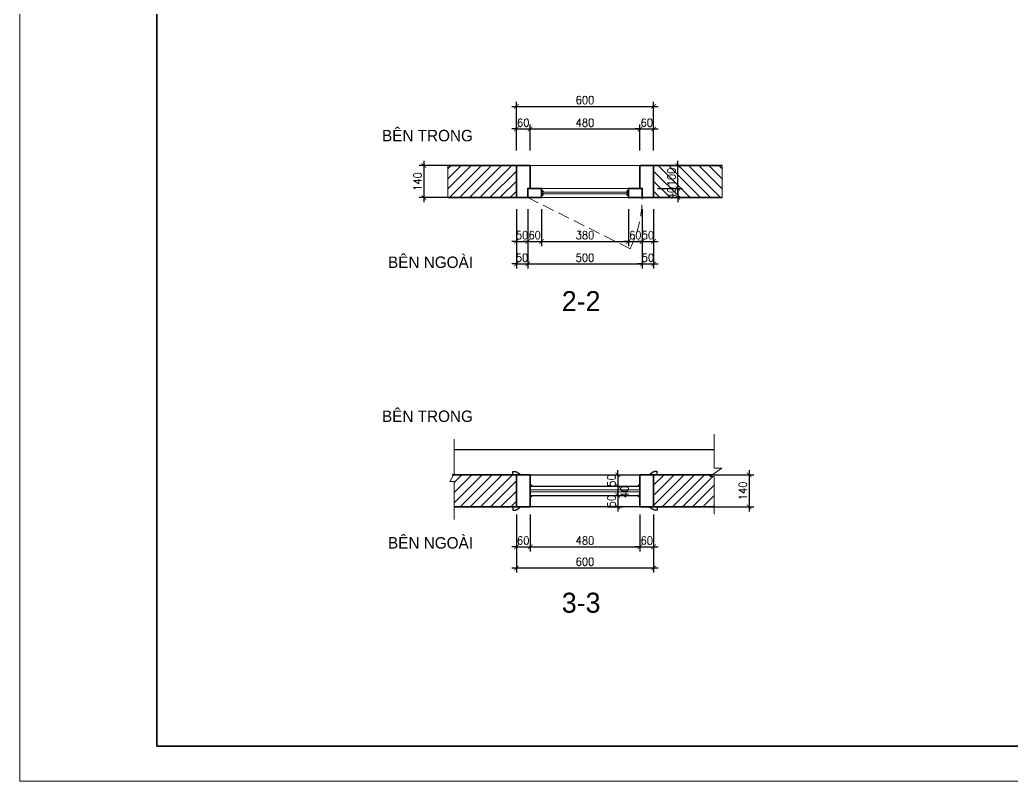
# Model space of a CAD drawing. Header units: millimetres. Extents: x -529782 to -142003, y -492574 to -273331.
# Drawn here: x -200361 to -196023, y -437656 to -434329 of the extents above; entities that cross this region are included whole.
import ezdxf
from ezdxf.enums import TextEntityAlignment as Align

# ---------------------------------------------------------------- set-up
doc = ezdxf.new("R2010")
doc.units = ezdxf.units.MM
doc.header["$LTSCALE"] = 500
doc.header["$MEASUREMENT"] = 0
doc.header["$PDMODE"] = 3
doc.linetypes.add('HIDDEN', pattern=[0.375, 0.25, -0.125])
doc.layers.get('0').update_dxf_attribs({"linetype": 'CONTINUOUS', "lineweight": 13})
doc.layers.get('Defpoints').update_dxf_attribs({"color": 255, "linetype": 'CONTINUOUS', "lineweight": 13})
for name, color, linetype, lineweight in [('1.cat 30', 30, 'CONTINUOUS', 35), ('2.thay 145', 145, 'CONTINUOUS', 18), ('3.manh 08', 8, 'CONTINUOUS', 9), ('6.khuat 75', 75, 'HIDDEN', 18), ('9.text \xad white', 7, 'CONTINUOUS', 15), ('CA.dim 08', 251, 'CONTINUOUS', 13)]:
    doc.layers.add(name, color=color, linetype=linetype, lineweight=lineweight)
for name, color, linetype in [('DKT', 7, 'CONTINUOUS'), ('HACH', 250, 'CONTINUOUS'), ('HATCH', 150, 'CONTINUOUS')]:
    doc.layers.add(name, color=color, linetype=linetype)
doc.styles.add('CA.JSC1', font='')
doc.styles.get("Standard").update_dxf_attribs({"font": 'txt.shx', "width": 0.9})
doc.styles.get('CA.JSC1').set_extended_font_data('.VnAvantH')
doc.dimstyles.new('CA 20', dxfattribs={"dimscale": 0, "dimtxt": 35, "dimasz": 20, "dimexe": 20, "dimexo": 0, "dimgap": 10, "dimtad": 1, "dimdec": 0, "dimzin": 0, "dimdsep": 46, "dimtxsty": 'Standard', "dimblk": 'ARCHTICK', "dimcen": 0.09, "dimdle": 20, "dimclrd": 256, "dimclre": 256, "dimclrt": 7, "dimadec": 0, "dimazin": 0, "dimtfac": 1, "dimtdec": 0, "dimtix": 1, "dimtmove": 2, "dimatfit": 3, "dimldrblk": 'DOT', "dimfxl": 1, "dimtolj": 1, "dimtzin": 0, "dimarcsym": 0})

# ---------------------------------------------------------------- blocks, each defined once
blk = doc.blocks.new('khung co loan')
at = {"layer": '1.cat 30'}
blk.add_lwpolyline([(1158.3, -14553.5), (1158.3, -303.5), (20658.3, -303.5), (20658.3, -14553.5)], close=True, dxfattribs=at)
at = {"layer": '3.manh 08'}
blk.add_lwpolyline([(0, -14850), (21000, -14850), (21000, 0), (0, 0)], close=True, dxfattribs=at)
blk = doc.blocks.new('_ArchTick')
at = {"color": 1, "linetype": 'ByBlock', "const_width": 0.15}
blk.add_lwpolyline([(-0.5, -0.5), (0.5, 0.5)], dxfattribs=at)
blk = doc.blocks.new('*D1705')
at = {"layer": 'CA.dim 08', "lineweight": -2, "transparency": 16777216}
for p, q in [((-198190.4, -435155.6), (-198190.4, -435317.1)), ((-198140.4, -435155.6), (-198140.4, -435317.1)), ((-198190.4, -435297.1), (-198210.4, -435297.1)), ((-198190.4, -435297.1), (-198140.4, -435297.1)), ((-198140.4, -435297.1), (-198120.4, -435297.1))]:
    blk.add_line(p, q, dxfattribs=at)
at = {"layer": 'Defpoints', "color": 0, "transparency": 16777216}
for p in [(-198190.4, -435155.6), (-198140.4, -435155.6), (-198140.4, -435297.1)]:
    blk.add_point(p, dxfattribs=at)
at = {"layer": 'CA.dim 08', "lineweight": -2, "transparency": 16777216, "xscale": 20, "yscale": 20, "zscale": 20}
blk.add_blockref('_ArchTick', (-198190.4, -435297.1), dxfattribs=at)
at = {"layer": 'CA.dim 08', "lineweight": -2, "transparency": 16777216, "xscale": 20, "yscale": 20, "zscale": 20, "rotation": 180}
blk.add_blockref('_ArchTick', (-198140.4, -435297.1), dxfattribs=at)
at = {"layer": 'CA.dim 08', "color": 7, "transparency": 16777216, "insert": (-198165.4, -435269.6), "char_height": 35, "attachment_point": 5}
blk.add_mtext('\\A1;50', dxfattribs=at)
blk = doc.blocks.new('_DOT')
at = {"color": 1, "linetype": 'ByBlock'}
blk.add_line((-0.5, 0), (-1, 0), dxfattribs=at)
at = {"color": 1, "linetype": 'ByBlock', "const_width": 0.5}
blk.add_lwpolyline([(-0.25, 0, 1), (0.25, 0, 1)], format="xyb", close=True, dxfattribs=at)
blk = doc.blocks.new('*D1706')
at = {"layer": 'CA.dim 08', "lineweight": -2, "transparency": 16777216}
for p, q in [((-198140.4, -435155.6), (-198140.4, -435317.1)), ((-198080.4, -435155.6), (-198080.4, -435317.1)), ((-198140.4, -435297.1), (-198160.4, -435297.1)), ((-198140.4, -435297.1), (-198080.4, -435297.1)), ((-198080.4, -435297.1), (-198060.4, -435297.1))]:
    blk.add_line(p, q, dxfattribs=at)
at = {"layer": 'Defpoints', "color": 0, "transparency": 16777216}
for p in [(-198140.4, -435155.6), (-198080.4, -435155.6), (-198080.4, -435297.1)]:
    blk.add_point(p, dxfattribs=at)
at = {"layer": 'CA.dim 08', "lineweight": -2, "transparency": 16777216, "xscale": 20, "yscale": 20, "zscale": 20}
blk.add_blockref('_ArchTick', (-198140.4, -435297.1), dxfattribs=at)
at = {"layer": 'CA.dim 08', "lineweight": -2, "transparency": 16777216, "xscale": 20, "yscale": 20, "zscale": 20, "rotation": 180}
blk.add_blockref('_ArchTick', (-198080.4, -435297.1), dxfattribs=at)
at = {"layer": 'CA.dim 08', "color": 7, "transparency": 16777216, "insert": (-198110.4, -435269.6), "char_height": 35, "attachment_point": 5}
blk.add_mtext('\\A1;60', dxfattribs=at)
blk = doc.blocks.new('*D1707')
at = {"layer": 'CA.dim 08', "lineweight": -2, "transparency": 16777216}
for p, q in [((-198080.4, -435155.6), (-198080.4, -435317.1)), ((-197700.4, -435155.6), (-197700.4, -435317.1)), ((-198100.4, -435297.1), (-197680.4, -435297.1))]:
    blk.add_line(p, q, dxfattribs=at)
at = {"layer": 'Defpoints', "color": 0, "transparency": 16777216}
for p in [(-198080.4, -435155.6), (-197700.4, -435155.6), (-197700.4, -435297.1)]:
    blk.add_point(p, dxfattribs=at)
at = {"layer": 'CA.dim 08', "lineweight": -2, "transparency": 16777216, "xscale": 20, "yscale": 20, "zscale": 20, "rotation": 180}
blk.add_blockref('_ArchTick', (-198080.4, -435297.1), dxfattribs=at)
at = {"layer": 'CA.dim 08', "lineweight": -2, "transparency": 16777216, "xscale": 20, "yscale": 20, "zscale": 20}
blk.add_blockref('_ArchTick', (-197700.4, -435297.1), dxfattribs=at)
at = {"layer": 'CA.dim 08', "color": 7, "transparency": 16777216, "insert": (-197890.4, -435269.6), "char_height": 35, "attachment_point": 5}
blk.add_mtext('\\A1;380', dxfattribs=at)
blk = doc.blocks.new('*D1708')
at = {"layer": 'CA.dim 08', "lineweight": -2, "transparency": 16777216}
for p, q in [((-197700.4, -435155.6), (-197700.4, -435317.1)), ((-197640.4, -435155.6), (-197640.4, -435317.1)), ((-197700.4, -435297.1), (-197720.4, -435297.1)), ((-197700.4, -435297.1), (-197640.4, -435297.1)), ((-197640.4, -435297.1), (-197620.4, -435297.1))]:
    blk.add_line(p, q, dxfattribs=at)
at = {"layer": 'Defpoints', "color": 0, "transparency": 16777216}
for p in [(-197700.4, -435155.6), (-197640.4, -435155.6), (-197640.4, -435297.1)]:
    blk.add_point(p, dxfattribs=at)
at = {"layer": 'CA.dim 08', "lineweight": -2, "transparency": 16777216, "xscale": 20, "yscale": 20, "zscale": 20}
blk.add_blockref('_ArchTick', (-197700.4, -435297.1), dxfattribs=at)
at = {"layer": 'CA.dim 08', "lineweight": -2, "transparency": 16777216, "xscale": 20, "yscale": 20, "zscale": 20, "rotation": 180}
blk.add_blockref('_ArchTick', (-197640.4, -435297.1), dxfattribs=at)
at = {"layer": 'CA.dim 08', "color": 7, "transparency": 16777216, "insert": (-197670.4, -435269.6), "char_height": 35, "attachment_point": 5}
blk.add_mtext('\\A1;60', dxfattribs=at)
blk = doc.blocks.new('*D1709')
at = {"layer": 'CA.dim 08', "lineweight": -2, "transparency": 16777216}
for p, q in [((-197640.4, -435155.6), (-197640.4, -435317.1)), ((-197590.4, -435155.6), (-197590.4, -435317.1)), ((-197640.4, -435297.1), (-197660.4, -435297.1)), ((-197640.4, -435297.1), (-197590.4, -435297.1)), ((-197590.4, -435297.1), (-197570.4, -435297.1))]:
    blk.add_line(p, q, dxfattribs=at)
at = {"layer": 'Defpoints', "color": 0, "transparency": 16777216}
for p in [(-197640.4, -435155.6), (-197590.4, -435155.6), (-197590.4, -435297.1)]:
    blk.add_point(p, dxfattribs=at)
at = {"layer": 'CA.dim 08', "lineweight": -2, "transparency": 16777216, "xscale": 20, "yscale": 20, "zscale": 20}
blk.add_blockref('_ArchTick', (-197640.4, -435297.1), dxfattribs=at)
at = {"layer": 'CA.dim 08', "lineweight": -2, "transparency": 16777216, "xscale": 20, "yscale": 20, "zscale": 20, "rotation": 180}
blk.add_blockref('_ArchTick', (-197590.4, -435297.1), dxfattribs=at)
at = {"layer": 'CA.dim 08', "color": 7, "transparency": 16777216, "insert": (-197615.4, -435269.6), "char_height": 35, "attachment_point": 5}
blk.add_mtext('\\A1;50', dxfattribs=at)
blk = doc.blocks.new('*D1710')
at = {"layer": 'CA.dim 08', "lineweight": -2, "transparency": 16777216}
for p, q in [((-198190.4, -435155.6), (-198190.4, -435415.6)), ((-198140.4, -435155.6), (-198140.4, -435415.6)), ((-198190.4, -435395.6), (-198210.4, -435395.6)), ((-198190.4, -435395.6), (-198140.4, -435395.6)), ((-198140.4, -435395.6), (-198120.4, -435395.6))]:
    blk.add_line(p, q, dxfattribs=at)
at = {"layer": 'Defpoints', "color": 0, "transparency": 16777216}
for p in [(-198190.4, -435155.6), (-198140.4, -435155.6), (-198140.4, -435395.6)]:
    blk.add_point(p, dxfattribs=at)
at = {"layer": 'CA.dim 08', "lineweight": -2, "transparency": 16777216, "xscale": 20, "yscale": 20, "zscale": 20}
blk.add_blockref('_ArchTick', (-198190.4, -435395.6), dxfattribs=at)
at = {"layer": 'CA.dim 08', "lineweight": -2, "transparency": 16777216, "xscale": 20, "yscale": 20, "zscale": 20, "rotation": 180}
blk.add_blockref('_ArchTick', (-198140.4, -435395.6), dxfattribs=at)
at = {"layer": 'CA.dim 08', "color": 7, "transparency": 16777216, "insert": (-198165.4, -435368.1), "char_height": 35, "attachment_point": 5}
blk.add_mtext('\\A1;50', dxfattribs=at)
blk = doc.blocks.new('*D1711')
at = {"layer": 'CA.dim 08', "lineweight": -2, "transparency": 16777216}
for p, q in [((-198140.4, -435155.6), (-198140.4, -435415.6)), ((-197640.4, -435155.6), (-197640.4, -435415.6)), ((-198160.4, -435395.6), (-197620.4, -435395.6))]:
    blk.add_line(p, q, dxfattribs=at)
at = {"layer": 'Defpoints', "color": 0, "transparency": 16777216}
for p in [(-198140.4, -435155.6), (-197640.4, -435155.6), (-197640.4, -435395.6)]:
    blk.add_point(p, dxfattribs=at)
at = {"layer": 'CA.dim 08', "lineweight": -2, "transparency": 16777216, "xscale": 20, "yscale": 20, "zscale": 20, "rotation": 180}
blk.add_blockref('_ArchTick', (-198140.4, -435395.6), dxfattribs=at)
at = {"layer": 'CA.dim 08', "lineweight": -2, "transparency": 16777216, "xscale": 20, "yscale": 20, "zscale": 20}
blk.add_blockref('_ArchTick', (-197640.4, -435395.6), dxfattribs=at)
at = {"layer": 'CA.dim 08', "color": 7, "transparency": 16777216, "insert": (-197890.4, -435368.1), "char_height": 35, "attachment_point": 5}
blk.add_mtext('\\A1;500', dxfattribs=at)
blk = doc.blocks.new('*D1712')
at = {"layer": 'CA.dim 08', "lineweight": -2, "transparency": 16777216}
for p, q in [((-197640.4, -435155.6), (-197640.4, -435415.6)), ((-197590.4, -435155.6), (-197590.4, -435415.6)), ((-197640.4, -435395.6), (-197660.4, -435395.6)), ((-197640.4, -435395.6), (-197590.4, -435395.6)), ((-197590.4, -435395.6), (-197570.4, -435395.6))]:
    blk.add_line(p, q, dxfattribs=at)
at = {"layer": 'Defpoints', "color": 0, "transparency": 16777216}
for p in [(-197640.4, -435155.6), (-197590.4, -435155.6), (-197590.4, -435395.6)]:
    blk.add_point(p, dxfattribs=at)
at = {"layer": 'CA.dim 08', "lineweight": -2, "transparency": 16777216, "xscale": 20, "yscale": 20, "zscale": 20}
blk.add_blockref('_ArchTick', (-197640.4, -435395.6), dxfattribs=at)
at = {"layer": 'CA.dim 08', "lineweight": -2, "transparency": 16777216, "xscale": 20, "yscale": 20, "zscale": 20, "rotation": 180}
blk.add_blockref('_ArchTick', (-197590.4, -435395.6), dxfattribs=at)
at = {"layer": 'CA.dim 08', "color": 7, "transparency": 16777216, "insert": (-197615.4, -435368.1), "char_height": 35, "attachment_point": 5}
blk.add_mtext('\\A1;50', dxfattribs=at)
blk = doc.blocks.new('*D1713')
at = {"layer": 'CA.dim 08', "lineweight": -2, "transparency": 16777216}
for p, q in [((-198190.4, -434899.6), (-198190.4, -434785.6)), ((-198130.4, -434899.6), (-198130.4, -434785.6)), ((-198190.4, -434805.6), (-198210.4, -434805.6)), ((-198190.4, -434805.6), (-198130.4, -434805.6)), ((-198130.4, -434805.6), (-198110.4, -434805.6))]:
    blk.add_line(p, q, dxfattribs=at)
at = {"layer": 'Defpoints', "color": 0, "transparency": 16777216}
for p in [(-198130.4, -434805.6), (-198190.4, -434899.6), (-198130.4, -434899.6)]:
    blk.add_point(p, dxfattribs=at)
at = {"layer": 'CA.dim 08', "lineweight": -2, "transparency": 16777216, "xscale": 20, "yscale": 20, "zscale": 20}
blk.add_blockref('_ArchTick', (-198190.4, -434805.6), dxfattribs=at)
at = {"layer": 'CA.dim 08', "lineweight": -2, "transparency": 16777216, "xscale": 20, "yscale": 20, "zscale": 20, "rotation": 180}
blk.add_blockref('_ArchTick', (-198130.4, -434805.6), dxfattribs=at)
at = {"layer": 'CA.dim 08', "color": 7, "transparency": 16777216, "insert": (-198160.4, -434778.1), "char_height": 35, "attachment_point": 5}
blk.add_mtext('\\A1;60', dxfattribs=at)
blk = doc.blocks.new('*D1714')
at = {"layer": 'CA.dim 08', "lineweight": -2, "transparency": 16777216}
for p, q in [((-198130.4, -434899.6), (-198130.4, -434785.6)), ((-197650.4, -434899.6), (-197650.4, -434785.6)), ((-198150.4, -434805.6), (-197630.4, -434805.6))]:
    blk.add_line(p, q, dxfattribs=at)
at = {"layer": 'Defpoints', "color": 0, "transparency": 16777216}
for p in [(-197650.4, -434805.6), (-198130.4, -434899.6), (-197650.4, -434899.6)]:
    blk.add_point(p, dxfattribs=at)
at = {"layer": 'CA.dim 08', "lineweight": -2, "transparency": 16777216, "xscale": 20, "yscale": 20, "zscale": 20, "rotation": 180}
blk.add_blockref('_ArchTick', (-198130.4, -434805.6), dxfattribs=at)
at = {"layer": 'CA.dim 08', "lineweight": -2, "transparency": 16777216, "xscale": 20, "yscale": 20, "zscale": 20}
blk.add_blockref('_ArchTick', (-197650.4, -434805.6), dxfattribs=at)
at = {"layer": 'CA.dim 08', "color": 7, "transparency": 16777216, "insert": (-197890.4, -434778.1), "char_height": 35, "attachment_point": 5}
blk.add_mtext('\\A1;480', dxfattribs=at)
blk = doc.blocks.new('*D1715')
at = {"layer": 'CA.dim 08', "lineweight": -2, "transparency": 16777216}
for p, q in [((-197650.4, -434899.6), (-197650.4, -434785.6)), ((-197590.4, -434899.6), (-197590.4, -434785.6)), ((-197650.4, -434805.6), (-197670.4, -434805.6)), ((-197650.4, -434805.6), (-197590.4, -434805.6)), ((-197590.4, -434805.6), (-197570.4, -434805.6))]:
    blk.add_line(p, q, dxfattribs=at)
at = {"layer": 'Defpoints', "color": 0, "transparency": 16777216}
for p in [(-197590.4, -434805.6), (-197650.4, -434899.6), (-197590.4, -434899.6)]:
    blk.add_point(p, dxfattribs=at)
at = {"layer": 'CA.dim 08', "lineweight": -2, "transparency": 16777216, "xscale": 20, "yscale": 20, "zscale": 20}
blk.add_blockref('_ArchTick', (-197650.4, -434805.6), dxfattribs=at)
at = {"layer": 'CA.dim 08', "lineweight": -2, "transparency": 16777216, "xscale": 20, "yscale": 20, "zscale": 20, "rotation": 180}
blk.add_blockref('_ArchTick', (-197590.4, -434805.6), dxfattribs=at)
at = {"layer": 'CA.dim 08', "color": 7, "transparency": 16777216, "insert": (-197620.4, -434778.1), "char_height": 35, "attachment_point": 5}
blk.add_mtext('\\A1;60', dxfattribs=at)
blk = doc.blocks.new('*D1716')
at = {"layer": 'CA.dim 08', "lineweight": -2, "transparency": 16777216}
for p, q in [((-198190.4, -434899.6), (-198190.4, -434686.6)), ((-197590.4, -434899.6), (-197590.4, -434686.6)), ((-198210.4, -434706.6), (-197570.4, -434706.6))]:
    blk.add_line(p, q, dxfattribs=at)
at = {"layer": 'Defpoints', "color": 0, "transparency": 16777216}
for p in [(-197590.4, -434706.6), (-198190.4, -434899.6), (-197590.4, -434899.6)]:
    blk.add_point(p, dxfattribs=at)
at = {"layer": 'CA.dim 08', "lineweight": -2, "transparency": 16777216, "xscale": 20, "yscale": 20, "zscale": 20, "rotation": 180}
blk.add_blockref('_ArchTick', (-198190.4, -434706.6), dxfattribs=at)
at = {"layer": 'CA.dim 08', "lineweight": -2, "transparency": 16777216, "xscale": 20, "yscale": 20, "zscale": 20}
blk.add_blockref('_ArchTick', (-197590.4, -434706.6), dxfattribs=at)
at = {"layer": 'CA.dim 08', "color": 7, "transparency": 16777216, "insert": (-197890.4, -434679.1), "char_height": 35, "attachment_point": 5}
blk.add_mtext('\\A1;600', dxfattribs=at)
blk = doc.blocks.new('*D1717')
at = {"layer": 'CA.dim 08', "lineweight": -2, "transparency": 16777216}
for p, q in [((-198594.6, -434945.4), (-198594.6, -435125.4)), ((-198421.1, -434965.4), (-198614.6, -434965.4)), ((-198421.1, -435105.4), (-198614.6, -435105.4))]:
    blk.add_line(p, q, dxfattribs=at)
at = {"layer": 'Defpoints', "color": 0, "transparency": 16777216}
for p in [(-198421.1, -434965.4), (-198594.6, -435105.4), (-198421.1, -435105.4)]:
    blk.add_point(p, dxfattribs=at)
at = {"layer": 'CA.dim 08', "lineweight": -2, "transparency": 16777216, "xscale": 20, "yscale": 20, "zscale": 20}
for p, rotation in [((-198594.6, -434965.4), 90), ((-198594.6, -435105.4), 270)]:
    blk.add_blockref('_ArchTick', p, dxfattribs=dict(at, rotation=rotation))
at = {"layer": 'CA.dim 08', "color": 7, "transparency": 16777216, "insert": (-198622.1, -435035.4), "char_height": 35, "attachment_point": 5, "rotation": 90}
blk.add_mtext('\\A1;140', dxfattribs=at)
blk = doc.blocks.new('*D1718')
at = {"layer": 'CA.dim 08', "lineweight": -2, "transparency": 16777216}
for p, q in [((-197484.6, -435065.4), (-197484.6, -435045.4)), ((-197573.6, -435065.4), (-197464.6, -435065.4)), ((-197484.6, -435065.4), (-197484.6, -435105.4)), ((-197573.6, -435105.4), (-197464.6, -435105.4)), ((-197484.6, -435105.4), (-197484.6, -435125.4))]:
    blk.add_line(p, q, dxfattribs=at)
at = {"layer": 'Defpoints', "color": 0, "transparency": 16777216}
for p in [(-197573.6, -435065.4), (-197573.6, -435105.4), (-197484.6, -435105.4)]:
    blk.add_point(p, dxfattribs=at)
at = {"layer": 'CA.dim 08', "lineweight": -2, "transparency": 16777216, "xscale": 20, "yscale": 20, "zscale": 20}
for p, rotation in [((-197484.6, -435065.4), 270), ((-197484.6, -435105.4), 90)]:
    blk.add_blockref('_ArchTick', p, dxfattribs=dict(at, rotation=rotation))
at = {"layer": 'CA.dim 08', "color": 7, "transparency": 16777216, "insert": (-197512.1, -435085.4), "char_height": 35, "attachment_point": 5, "rotation": 90}
blk.add_mtext('\\A1;40', dxfattribs=at)
blk = doc.blocks.new('*D1719')
at = {"layer": 'CA.dim 08', "lineweight": -2, "transparency": 16777216}
for p, q in [((-197484.6, -435085.4), (-197484.6, -434945.4)), ((-197573.6, -434965.4), (-197464.6, -434965.4)), ((-197573.6, -435065.4), (-197464.6, -435065.4))]:
    blk.add_line(p, q, dxfattribs=at)
at = {"layer": 'Defpoints', "color": 0, "transparency": 16777216}
for p in [(-197573.6, -434965.4), (-197484.6, -434965.4), (-197573.6, -435065.4)]:
    blk.add_point(p, dxfattribs=at)
at = {"layer": 'CA.dim 08', "lineweight": -2, "transparency": 16777216, "xscale": 20, "yscale": 20, "zscale": 20}
for p, rotation in [((-197484.6, -434965.4), 90), ((-197484.6, -435065.4), 270)]:
    blk.add_blockref('_ArchTick', p, dxfattribs=dict(at, rotation=rotation))
at = {"layer": 'CA.dim 08', "color": 7, "transparency": 16777216, "insert": (-197512.1, -435015.4), "char_height": 35, "attachment_point": 5, "rotation": 90}
blk.add_mtext('\\A1;100', dxfattribs=at)
blk = doc.blocks.new('*D1720')
at = {"layer": 'CA.dim 08', "lineweight": -2, "transparency": 16777216}
for p, q in [((-198190.4, -436490.8), (-198190.4, -436651.8)), ((-198130.4, -436490.8), (-198130.4, -436651.8)), ((-198190.4, -436631.8), (-198210.4, -436631.8)), ((-198190.4, -436631.8), (-198130.4, -436631.8)), ((-198130.4, -436631.8), (-198110.4, -436631.8))]:
    blk.add_line(p, q, dxfattribs=at)
at = {"layer": 'Defpoints', "color": 0, "transparency": 16777216}
for p in [(-198190.4, -436490.8), (-198130.4, -436490.8), (-198130.4, -436631.8)]:
    blk.add_point(p, dxfattribs=at)
at = {"layer": 'CA.dim 08', "lineweight": -2, "transparency": 16777216, "xscale": 20, "yscale": 20, "zscale": 20}
blk.add_blockref('_ArchTick', (-198190.4, -436631.8), dxfattribs=at)
at = {"layer": 'CA.dim 08', "lineweight": -2, "transparency": 16777216, "xscale": 20, "yscale": 20, "zscale": 20, "rotation": 180}
blk.add_blockref('_ArchTick', (-198130.4, -436631.8), dxfattribs=at)
at = {"layer": 'CA.dim 08', "color": 7, "transparency": 16777216, "insert": (-198160.4, -436604.3), "char_height": 35, "attachment_point": 5}
blk.add_mtext('\\A1;60', dxfattribs=at)
blk = doc.blocks.new('*D1721')
at = {"layer": 'CA.dim 08', "lineweight": -2, "transparency": 16777216}
for p, q in [((-198130.4, -436490.8), (-198130.4, -436651.8)), ((-197650.4, -436490.8), (-197650.4, -436651.8)), ((-198150.4, -436631.8), (-197630.4, -436631.8))]:
    blk.add_line(p, q, dxfattribs=at)
at = {"layer": 'Defpoints', "color": 0, "transparency": 16777216}
for p in [(-198130.4, -436490.8), (-197650.4, -436490.8), (-197650.4, -436631.8)]:
    blk.add_point(p, dxfattribs=at)
at = {"layer": 'CA.dim 08', "lineweight": -2, "transparency": 16777216, "xscale": 20, "yscale": 20, "zscale": 20, "rotation": 180}
blk.add_blockref('_ArchTick', (-198130.4, -436631.8), dxfattribs=at)
at = {"layer": 'CA.dim 08', "lineweight": -2, "transparency": 16777216, "xscale": 20, "yscale": 20, "zscale": 20}
blk.add_blockref('_ArchTick', (-197650.4, -436631.8), dxfattribs=at)
at = {"layer": 'CA.dim 08', "color": 7, "transparency": 16777216, "insert": (-197890.4, -436604.3), "char_height": 35, "attachment_point": 5}
blk.add_mtext('\\A1;480', dxfattribs=at)
blk = doc.blocks.new('*D1722')
at = {"layer": 'CA.dim 08', "lineweight": -2, "transparency": 16777216}
for p, q in [((-197650.4, -436490.8), (-197650.4, -436651.8)), ((-197590.4, -436490.8), (-197590.4, -436651.8)), ((-197650.4, -436631.8), (-197670.4, -436631.8)), ((-197650.4, -436631.8), (-197590.4, -436631.8)), ((-197590.4, -436631.8), (-197570.4, -436631.8))]:
    blk.add_line(p, q, dxfattribs=at)
at = {"layer": 'Defpoints', "color": 0, "transparency": 16777216}
for p in [(-197650.4, -436490.8), (-197590.4, -436490.8), (-197590.4, -436631.8)]:
    blk.add_point(p, dxfattribs=at)
at = {"layer": 'CA.dim 08', "lineweight": -2, "transparency": 16777216, "xscale": 20, "yscale": 20, "zscale": 20}
blk.add_blockref('_ArchTick', (-197650.4, -436631.8), dxfattribs=at)
at = {"layer": 'CA.dim 08', "lineweight": -2, "transparency": 16777216, "xscale": 20, "yscale": 20, "zscale": 20, "rotation": 180}
blk.add_blockref('_ArchTick', (-197590.4, -436631.8), dxfattribs=at)
at = {"layer": 'CA.dim 08', "color": 7, "transparency": 16777216, "insert": (-197620.4, -436604.3), "char_height": 35, "attachment_point": 5}
blk.add_mtext('\\A1;60', dxfattribs=at)
blk = doc.blocks.new('*D1723')
at = {"layer": 'CA.dim 08', "lineweight": -2, "transparency": 16777216}
for p, q in [((-198190.4, -436490.8), (-198190.4, -436744.3)), ((-197590.4, -436490.8), (-197590.4, -436744.3)), ((-198210.4, -436724.3), (-197570.4, -436724.3))]:
    blk.add_line(p, q, dxfattribs=at)
at = {"layer": 'Defpoints', "color": 0, "transparency": 16777216}
for p in [(-198190.4, -436490.8), (-197590.4, -436490.8), (-197590.4, -436724.3)]:
    blk.add_point(p, dxfattribs=at)
at = {"layer": 'CA.dim 08', "lineweight": -2, "transparency": 16777216, "xscale": 20, "yscale": 20, "zscale": 20, "rotation": 180}
blk.add_blockref('_ArchTick', (-198190.4, -436724.3), dxfattribs=at)
at = {"layer": 'CA.dim 08', "lineweight": -2, "transparency": 16777216, "xscale": 20, "yscale": 20, "zscale": 20}
blk.add_blockref('_ArchTick', (-197590.4, -436724.3), dxfattribs=at)
at = {"layer": 'CA.dim 08', "color": 7, "transparency": 16777216, "insert": (-197890.4, -436696.8), "char_height": 35, "attachment_point": 5}
blk.add_mtext('\\A1;600', dxfattribs=at)
blk = doc.blocks.new('*D1724')
at = {"layer": 'CA.dim 08', "lineweight": -2, "transparency": 16777216}
for p, q in [((-197173, -436297.1), (-197173, -436477.1)), ((-197495, -436317.1), (-197153, -436317.1)), ((-197495, -436457.1), (-197153, -436457.1))]:
    blk.add_line(p, q, dxfattribs=at)
at = {"layer": 'Defpoints', "color": 0, "transparency": 16777216}
for p in [(-197495, -436317.1), (-197495, -436457.1), (-197173, -436457.1)]:
    blk.add_point(p, dxfattribs=at)
at = {"layer": 'CA.dim 08', "lineweight": -2, "transparency": 16777216, "xscale": 20, "yscale": 20, "zscale": 20}
for p, rotation in [((-197173, -436317.1), 90), ((-197173, -436457.1), 270)]:
    blk.add_blockref('_ArchTick', p, dxfattribs=dict(at, rotation=rotation))
at = {"layer": 'CA.dim 08', "color": 7, "transparency": 16777216, "insert": (-197200.5, -436387.1), "char_height": 35, "attachment_point": 5, "rotation": 90}
blk.add_mtext('\\A1;140', dxfattribs=at)
blk = doc.blocks.new('*D1725')
at = {"layer": 'CA.dim 08', "lineweight": -2, "transparency": 16777216}
for p, q in [((-197747, -436317.1), (-197747, -436297.1)), ((-197753, -436317.1), (-197727, -436317.1)), ((-197747, -436317.1), (-197747, -436367.1)), ((-197753, -436367.1), (-197727, -436367.1)), ((-197747, -436367.1), (-197747, -436387.1))]:
    blk.add_line(p, q, dxfattribs=at)
at = {"layer": 'Defpoints', "color": 0, "transparency": 16777216}
for p in [(-197753, -436317.1), (-197753, -436367.1), (-197747, -436367.1)]:
    blk.add_point(p, dxfattribs=at)
at = {"layer": 'CA.dim 08', "lineweight": -2, "transparency": 16777216, "xscale": 20, "yscale": 20, "zscale": 20}
for p, rotation in [((-197747, -436317.1), 270), ((-197747, -436367.1), 90)]:
    blk.add_blockref('_ArchTick', p, dxfattribs=dict(at, rotation=rotation))
at = {"layer": 'CA.dim 08', "color": 7, "transparency": 16777216, "insert": (-197774.5, -436342.1), "char_height": 35, "attachment_point": 5, "rotation": 90}
blk.add_mtext('\\A1;50', dxfattribs=at)
blk = doc.blocks.new('*D1726')
at = {"layer": 'CA.dim 08', "lineweight": -2, "transparency": 16777216}
for p, q in [((-197747, -436347.1), (-197747, -436427.1)), ((-197753, -436367.1), (-197727, -436367.1)), ((-197791.5, -436407.1), (-197727, -436407.1))]:
    blk.add_line(p, q, dxfattribs=at)
at = {"layer": 'Defpoints', "color": 0, "transparency": 16777216}
for p in [(-197753, -436367.1), (-197791.5, -436407.1), (-197747, -436407.1)]:
    blk.add_point(p, dxfattribs=at)
at = {"layer": 'CA.dim 08', "lineweight": -2, "transparency": 16777216, "xscale": 20, "yscale": 20, "zscale": 20}
for p, rotation in [((-197747, -436367.1), 90), ((-197747, -436407.1), 270)]:
    blk.add_blockref('_ArchTick', p, dxfattribs=dict(at, rotation=rotation))
at = {"layer": 'CA.dim 08', "color": 7, "transparency": 16777216, "insert": (-197717, -436392.1), "char_height": 35, "attachment_point": 5, "rotation": 90}
blk.add_mtext('\\A1;40', dxfattribs=at)
blk = doc.blocks.new('*D1727')
at = {"layer": 'CA.dim 08', "lineweight": -2, "transparency": 16777216}
for p, q in [((-197747, -436407.1), (-197747, -436387.1)), ((-197791.5, -436407.1), (-197727, -436407.1)), ((-197747, -436407.1), (-197747, -436457.1)), ((-197791.5, -436457.1), (-197727, -436457.1)), ((-197747, -436457.1), (-197747, -436477.1))]:
    blk.add_line(p, q, dxfattribs=at)
at = {"layer": 'Defpoints', "color": 0, "transparency": 16777216}
for p in [(-197791.5, -436407.1), (-197791.5, -436457.1), (-197747, -436457.1)]:
    blk.add_point(p, dxfattribs=at)
at = {"layer": 'CA.dim 08', "lineweight": -2, "transparency": 16777216, "xscale": 20, "yscale": 20, "zscale": 20}
for p, rotation in [((-197747, -436407.1), 270), ((-197747, -436457.1), 90)]:
    blk.add_blockref('_ArchTick', p, dxfattribs=dict(at, rotation=rotation))
at = {"layer": 'CA.dim 08', "color": 7, "transparency": 16777216, "insert": (-197774.5, -436432.1), "char_height": 35, "attachment_point": 5, "rotation": 90}
blk.add_mtext('\\A1;50', dxfattribs=at)

msp = doc.modelspace()

# ---------------------------------------------------------------- hatches: boundary and pattern name
at = {"layer": 'CA.dim 08'}
h = msp.add_hatch(dxfattribs=at)
h.set_pattern_fill('ANSI31', color=256, scale=250, style=0)
h.set_pattern_definition([(45, (-15368.178, 4998.857), (-22.097087, 22.097087), [])])
h.paths.add_polyline_path([(-198489.9, -434965.4), (-198489.9, -435105.4), (-198190.4, -435105.4), (-198190.4, -434965.4)])
h = msp.add_hatch(dxfattribs=at)
h.set_pattern_fill('ANSI31', color=256, scale=250, style=0)
h.set_pattern_definition([(135, (-380412.628, 4998.857), (22.097087, 22.097087), [])])
h.paths.add_polyline_path([(-197590.4, -434965.4), (-197290.9, -434965.4), (-197290.9, -435105.4), (-197590.4, -435105.4)])
h = msp.add_hatch(dxfattribs=at)
h.set_pattern_fill('ANSI31', color=256, scale=250, style=0)
h.set_pattern_definition([(45, (-15578.51, 12493.73), (-22.097087, 22.097087), [])])
h.paths.add_polyline_path([(-197590.4, -436317.1), (-197590.4, -436457.1), (-197575.4, -436457.1), (-197325.4, -436457.1), (-197325.4, -436324.3), (-197344.6, -436324.3), (-197334.4, -436317.1)])
h.paths.add_polyline_path([(-198465.3, -436317.1), (-198481.6, -436346.5), (-198462.3, -436346.5), (-198462.3, -436457.1), (-198190.4, -436457.1), (-198190.4, -436317.1), (-198205.4, -436317.1)])

# ---------------------------------------------------------------- linework, layer by layer
at = {"layer": '1.cat 30', "ltscale": 4}
for p, q in [((-198190.4, -434965.4), (-198489.9, -434965.4)), ((-197590.4, -434965.4), (-197290.9, -434965.4)), ((-198190.4, -435105.4), (-198489.9, -435105.4)), ((-197590.4, -435105.4), (-197290.9, -435105.4)), ((-198471.7, -436317.1), (-198190.4, -436317.1)), ((-198190.4, -436317.1), (-198190.4, -436457.1)), ((-198190.4, -436457.1), (-198190.4, -436317.1)), ((-198190.4, -436457.1), (-198190.4, -436317.1)), ((-198190.4, -436317.1), (-198130.4, -436317.1)), ((-198130.4, -436317.1), (-198130.4, -436457.1)), ((-197590.4, -436317.1), (-197650.4, -436317.1)), ((-197650.4, -436317.1), (-197650.4, -436457.1)), ((-197590.4, -436317.1), (-197334.4, -436317.1)), ((-197590.4, -436317.1), (-197590.4, -436457.1)), ((-197590.4, -436317.1), (-197590.4, -436457.1)), ((-197590.4, -436457.1), (-197590.4, -436317.1)), ((-197590.4, -436457.1), (-197590.4, -436317.1)), ((-198462.3, -436457.1), (-198190.4, -436457.1)), ((-198130.4, -436457.1), (-198190.4, -436457.1)), ((-197650.4, -436457.1), (-197590.4, -436457.1)), ((-197590.4, -436457.1), (-197325.4, -436457.1))]:
    msp.add_line(p, q, dxfattribs=at)
for points in [[(-198130.4, -435065.4), (-198130.4, -434965.4), (-198190.4, -434965.4), (-198190.4, -435105.4), (-198140.4, -435105.4)], [(-197650.4, -435065.4), (-197650.4, -434965.4), (-197590.4, -434965.4), (-197590.4, -435105.4), (-197640.4, -435105.4)], [(-198130.4, -435065.4), (-198140.4, -435065.4), (-198140.4, -435105.4)], [(-198080.4, -435088.5), (-198080.4, -435105.4), (-198140.4, -435105.4), (-198140.4, -435065.4), (-198080.4, -435065.4), (-198080.4, -435088.5)], [(-197700.4, -435088.5), (-197700.4, -435105.4), (-197640.4, -435105.4), (-197640.4, -435065.4), (-197700.4, -435065.4), (-197700.4, -435088.5)], [(-197650.4, -435065.4), (-197640.4, -435065.4), (-197640.4, -435105.4)]]:
    msp.add_lwpolyline(points, dxfattribs=at)
at = {"layer": '6.khuat 75', "ltscale": 0.4}
msp.add_line((-198140.4, -435105.4), (-197693, -435328.7), dxfattribs=at)
msp.add_arc((-198140.4, -435105.4), 500, 333.4743, 0, dxfattribs=at)
at = {"layer": 'CA.dim 08'}
for p, q in [((-198489.9, -434965.4), (-198489.9, -435105.4)), ((-198130.4, -434965.4), (-197650.4, -434965.4)), ((-197290.9, -434965.4), (-197290.9, -435105.4)), ((-198130.4, -436382.1), (-197650.4, -436382.1)), ((-198130.4, -436392.1), (-197650.4, -436392.1))]:
    msp.add_line(p, q, dxfattribs=at)
for points in [[(-198080.4, -435065.4), (-198080.4, -435065.4), (-197700.4, -435065.4), (-197700.4, -435065.4), (-197700.4, -435105.4), (-197700.4, -435105.4), (-198080.4, -435105.4), (-198080.4, -435105.4)], [(-198080.4, -435082.3), (-198080.4, -435082.3), (-197700.4, -435082.3), (-197700.4, -435082.3), (-197700.4, -435088.5), (-197700.4, -435088.5), (-198080.4, -435088.5), (-198080.4, -435088.5)]]:
    msp.add_lwpolyline(points, close=True, dxfattribs=at)
for points in [[(-198462.3, -436161.1), (-198462.3, -436309.6), (-198461.2, -436309.6), (-198481.6, -436346.5), (-198462.3, -436346.5), (-198462.3, -436511.7)], [(-197325.4, -436138.9), (-197325.4, -436287.4), (-197292.7, -436287.4), (-197344.6, -436324.3), (-197325.4, -436324.3), (-197325.4, -436489.5)]]:
    msp.add_lwpolyline(points, dxfattribs=at)
at = {"layer": 'DKT'}
for p, q in [((-198462.3, -436207.1), (-197325.4, -436207.1)), ((-198130.4, -436367.1), (-197650.4, -436367.1)), ((-198130.4, -436407.1), (-197650.4, -436407.1))]:
    msp.add_line(p, q, dxfattribs=at)
msp.add_lwpolyline([(-198130.4, -436317.1), (-197650.4, -436317.1), (-197650.4, -436457.1), (-198130.4, -436457.1)], close=True, dxfattribs=at)
at = {"layer": 'HACH', "ltscale": 4}
for points in [[(-198192.1, -436302.6, -0.349725), (-198190.1, -436305.3), (-198190.1, -436305.9), (-198185.6, -436305.9, 0.408145), (-198180.3, -436309.6), (-198180.3, -436312.5), (-198176.4, -436312.5, -0.414214), (-198175.4, -436313.5), (-198175.4, -436317.1), (-198205.4, -436317.1), (-198205.4, -436302.6)], [(-197588.7, -436302.6, 0.349725), (-197590.7, -436305.3), (-197590.7, -436305.9), (-197595.2, -436305.9, -0.408145), (-197600.5, -436309.6), (-197600.5, -436312.5), (-197604.4, -436312.5, 0.414214), (-197605.4, -436313.5), (-197605.4, -436317.1), (-197575.4, -436317.1), (-197575.4, -436302.6)], [(-198192.1, -436471.5, 0.349725), (-198190.1, -436468.8), (-198190.1, -436468.2), (-198185.6, -436468.2, -0.408145), (-198180.3, -436464.5), (-198180.3, -436461.6), (-198176.4, -436461.6, 0.414214), (-198175.4, -436460.7), (-198175.4, -436457.1), (-198205.4, -436457.1), (-198205.4, -436471.5)], [(-197588.7, -436471.5, -0.349725), (-197590.7, -436468.8), (-197590.7, -436468.2), (-197595.2, -436468.2, 0.408145), (-197600.5, -436464.5), (-197600.5, -436461.6), (-197604.4, -436461.6, -0.414214), (-197605.4, -436460.7), (-197605.4, -436457.1), (-197575.4, -436457.1), (-197575.4, -436471.5)]]:
    msp.add_lwpolyline(points, format="xyb", close=True, dxfattribs=at)
for points in [[(-198130.4, -436367.1), (-198120.8, -436367.1), (-198120.8, -436365.2), (-198122.4, -436365.2, 0.386896), (-198128, -436360.4), (-198128, -436359.3), (-198128.9, -436359.3), (-198128.9, -436358), (-198130.4, -436358), (-198130.4, -436367.1)], [(-197650.4, -436367.1), (-197660, -436367.1), (-197660, -436365.2), (-197658.4, -436365.2, -0.386896), (-197652.8, -436360.4), (-197652.8, -436359.3), (-197651.9, -436359.3), (-197651.9, -436358), (-197650.4, -436358), (-197650.4, -436367.1)], [(-198130.4, -436407.1), (-198120.8, -436407.1), (-198120.8, -436408.9), (-198122.4, -436408.9, -0.386896), (-198128, -436413.7), (-198128, -436414.8), (-198128.9, -436414.8), (-198128.9, -436416.1), (-198130.4, -436416.1), (-198130.4, -436407.1)], [(-197650.4, -436407.1), (-197660, -436407.1), (-197660, -436408.9), (-197658.4, -436408.9, 0.386896), (-197652.8, -436413.7), (-197652.8, -436414.8), (-197651.9, -436414.8), (-197651.9, -436416.1), (-197650.4, -436416.1), (-197650.4, -436407.1)]]:
    msp.add_lwpolyline(points, format="xyb", dxfattribs=at)
at = {"layer": 'HATCH', "ltscale": 4}
for points in [[(-198080.4, -435082.3), (-198080.4, -435072.6), (-198078.6, -435072.6), (-198078.6, -435074.3, -0.386896), (-198073.7, -435079.9), (-198072.6, -435079.9), (-198072.6, -435080.8), (-198071.3, -435080.8), (-198071.3, -435082.3), (-198080.4, -435082.3)], [(-198080.4, -435088.5), (-198080.4, -435098.1), (-198078.6, -435098.1), (-198078.6, -435096.4, 0.386896), (-198073.7, -435090.9), (-198072.6, -435090.9), (-198072.6, -435089.9), (-198071.3, -435089.9), (-198071.3, -435088.5), (-198080.4, -435088.5)], [(-197700.4, -435082.3), (-197700.4, -435072.6), (-197702.3, -435072.6), (-197702.3, -435074.3, 0.386896), (-197707.1, -435079.9), (-197708.2, -435079.9), (-197708.2, -435080.8), (-197709.5, -435080.8), (-197709.5, -435082.3), (-197700.4, -435082.3)], [(-197700.4, -435088.5), (-197700.4, -435098.1), (-197702.3, -435098.1), (-197702.3, -435096.4, -0.386896), (-197707.1, -435090.9), (-197708.2, -435090.9), (-197708.2, -435089.9), (-197709.5, -435089.9), (-197709.5, -435088.5), (-197700.4, -435088.5)]]:
    msp.add_lwpolyline(points, format="xyb", dxfattribs=at)

# ---------------------------------------------------------------- block references
at = {"layer": '2.thay 145', "xscale": 0.5174686212558299, "yscale": 0.5174686212558299, "zscale": 0.5174686212558299}
msp.add_blockref('khung co loan', (-200360.7, -429971.5), dxfattribs=at)

# ---------------------------------------------------------------- texts
at = {"layer": '9.text \xad white', "style": 'CA.JSC1'}
for s, p in [('bªn trong', (-198380.3, -434859.5)), ('bªn ngoµi', (-198379.9, -435412.9)), ('bªn trong', (-198380.3, -436086)), ('bªn ngoµi', (-198379.9, -436639.4))]:
    msp.add_text(s, height=50, dxfattribs=at).set_placement(p, align=Align.RIGHT)
for s, p in [('2-2', (-197991.8, -435601.8)), ('3-3', (-197991.8, -436919.8))]:
    msp.add_text(s, height=87.5, dxfattribs=at).set_placement(p)

# ---------------------------------------------------------------- dimensions: what is measured, and where the dimension line sits
at = {"layer": 'CA.dim 08'}
for base, p1, p2, picture, middle in [((-197590.4, -434706.6), (-198190.4, -434899.6), (-197590.4, -434899.6), '*D1716', (-197890.4, -434679.1)), ((-198130.4, -434805.6), (-198190.4, -434899.6), (-198130.4, -434899.6), '*D1713', (-198160.4, -434778.1)), ((-197650.4, -434805.6), (-198130.4, -434899.6), (-197650.4, -434899.6), '*D1714', (-197890.4, -434778.1)), ((-197590.4, -434805.6), (-197650.4, -434899.6), (-197590.4, -434899.6), '*D1715', (-197620.4, -434778.1)), ((-198140.4, -435297.1), (-198190.4, -435155.6), (-198140.4, -435155.6), '*D1705', (-198165.4, -435269.6)), ((-198140.4, -435395.6), (-198190.4, -435155.6), (-198140.4, -435155.6), '*D1710', (-198165.4, -435368.1)), ((-198080.4, -435297.1), (-198140.4, -435155.6), (-198080.4, -435155.6), '*D1706', (-198110.4, -435269.6)), ((-197640.4, -435395.6), (-198140.4, -435155.6), (-197640.4, -435155.6), '*D1711', (-197890.4, -435368.1)), ((-197700.4, -435297.1), (-198080.4, -435155.6), (-197700.4, -435155.6), '*D1707', (-197890.4, -435269.6)), ((-197640.4, -435297.1), (-197700.4, -435155.6), (-197640.4, -435155.6), '*D1708', (-197670.4, -435269.6)), ((-197590.4, -435297.1), (-197640.4, -435155.6), (-197590.4, -435155.6), '*D1709', (-197615.4, -435269.6)), ((-197590.4, -435395.6), (-197640.4, -435155.6), (-197590.4, -435155.6), '*D1712', (-197615.4, -435368.1)), ((-198130.4, -436631.8), (-198190.4, -436490.8), (-198130.4, -436490.8), '*D1720', (-198160.4, -436604.3)), ((-197590.4, -436724.3), (-198190.4, -436490.8), (-197590.4, -436490.8), '*D1723', (-197890.4, -436696.8)), ((-197650.4, -436631.8), (-198130.4, -436490.8), (-197650.4, -436490.8), '*D1721', (-197890.4, -436604.3)), ((-197590.4, -436631.8), (-197650.4, -436490.8), (-197590.4, -436490.8), '*D1722', (-197620.4, -436604.3))]:
    dim = msp.add_linear_dim(base=base, p1=p1, p2=p2, dimstyle='CA 20', override={"dimscale": 1}, dxfattribs=at)
    dim.commit()
    dim.dimension.update_dxf_attribs({"geometry": picture, "text_midpoint": middle})
for base, p1, p2, picture, middle in [((-198594.6, -435105.4), (-198421.1, -434965.4), (-198421.1, -435105.4), '*D1717', (-198622.1, -435035.4)), ((-197484.6, -434965.4), (-197573.6, -435065.4), (-197573.6, -434965.4), '*D1719', (-197512.1, -435015.4)), ((-197484.6, -435105.4), (-197573.6, -435065.4), (-197573.6, -435105.4), '*D1718', (-197512.1, -435085.4)), ((-197747, -436367.1), (-197753, -436317.1), (-197753, -436367.1), '*D1725', (-197774.5, -436342.1)), ((-197173, -436457.1), (-197495, -436317.1), (-197495, -436457.1), '*D1724', (-197200.5, -436387.1)), ((-197747, -436457.1), (-197791.5, -436407.1), (-197791.5, -436457.1), '*D1727', (-197774.5, -436432.1))]:
    dim = msp.add_linear_dim(base=base, p1=p1, p2=p2, angle=90, dimstyle='CA 20', override={"dimscale": 1}, dxfattribs=at)
    dim.commit()
    dim.dimension.update_dxf_attribs({"geometry": picture, "text_midpoint": middle})
dim = msp.add_linear_dim(base=(-197747, -436407.1), p1=(-197753, -436367.1), p2=(-197791.5, -436407.1), angle=90, dimstyle='CA 20', override={"dimscale": 1}, dxfattribs=at)
dim.commit()
dim.dimension.update_dxf_attribs({"geometry": '*D1726', "text_midpoint": (-197717, -436392.1), "dimtype": 160})

doc.saveas('drawing.dxf')
